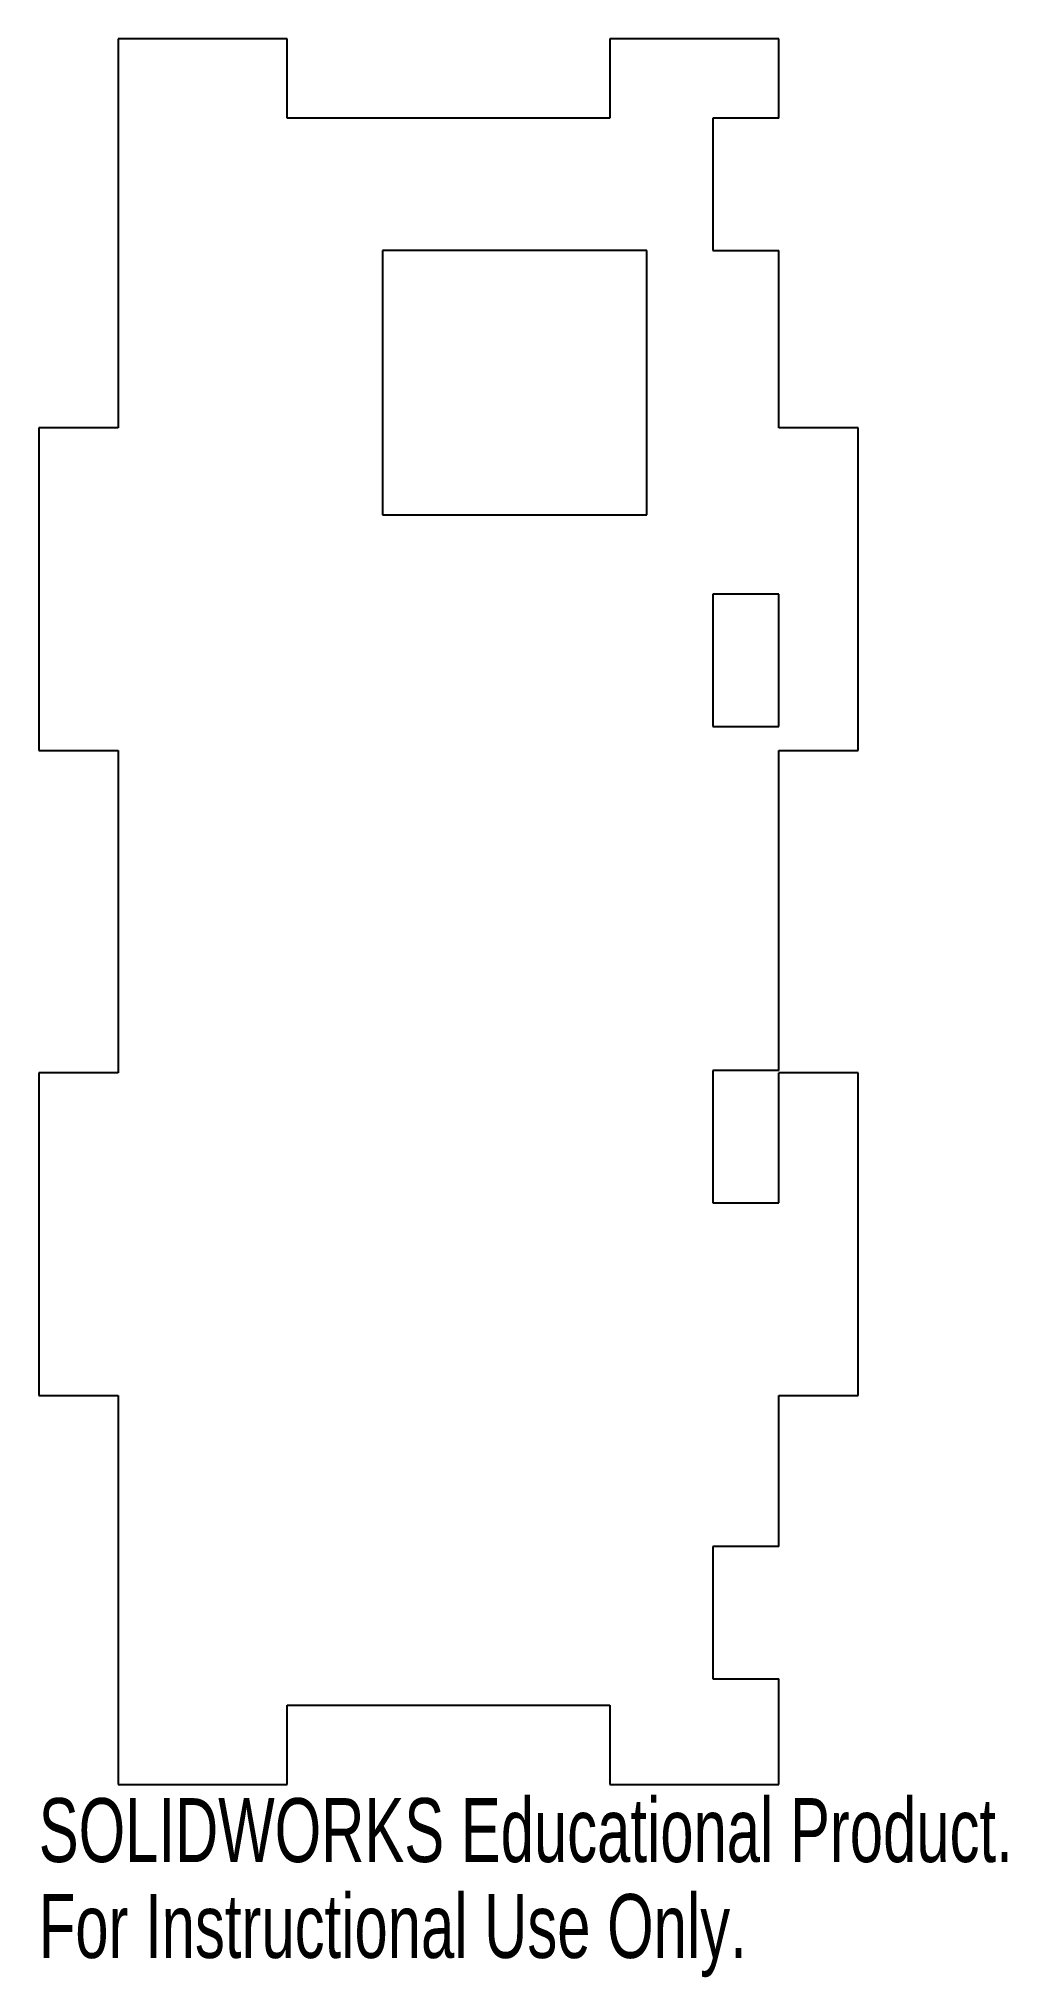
# Model space of a CAD drawing. Header units: millimetres. Extents: x 115 to 188, y 123 to 270.
import ezdxf

# ---------------------------------------------------------------- set-up
doc = ezdxf.new("R2010")
doc.units = ezdxf.units.MM
doc.styles.add('SLDTEXTSTYLE0', font='TXT', dxfattribs={"width": 0.7})

msp = doc.modelspace()

# ---------------------------------------------------------------- linework, layer by layer
at = {"color": 7, "linetype": 'Continuous', "lineweight": 25}
for p, q in [((133.805, 270), (121, 270)), ((121, 270), (121, 240.585)), ((133.805, 264), (133.805, 270)), ((171, 270), (158.195, 270)), ((158.195, 270), (158.195, 264)), ((171, 264), (171, 270)), ((158.195, 264), (133.805, 264)), ((166, 264), (166, 254)), ((171, 264), (166, 264)), ((141, 254), (141, 234)), ((161, 254), (141, 254)), ((161, 234), (161, 254)), ((166, 254), (171, 254)), ((171, 240.585), (171, 254)), ((121, 240.585), (115, 240.585)), ((115, 240.585), (115, 216.195)), ((177, 240.585), (171, 240.585)), ((177, 216.195), (177, 240.585)), ((141, 234), (161, 234)), ((171, 228), (166, 228)), ((166, 228), (166, 218)), ((171, 218), (171, 228)), ((166, 218), (171, 218)), ((115, 216.195), (121, 216.195)), ((121, 216.195), (121, 191.805)), ((171, 192), (171, 216.195)), ((171, 216.195), (177, 216.195)), ((166, 192), (166, 182)), ((171, 192), (166, 192)), ((121, 191.805), (115, 191.805)), ((115, 191.805), (115, 167.415)), ((177, 191.805), (171, 191.805)), ((171, 182), (171, 191.805)), ((177, 167.415), (177, 191.805)), ((166, 182), (171, 182)), ((115, 167.415), (121, 167.415)), ((121, 167.415), (121, 138)), ((171, 156), (171, 167.415)), ((171, 167.415), (177, 167.415)), ((166, 156), (166, 146)), ((171, 156), (166, 156)), ((166, 146), (171, 146)), ((171, 138), (171, 146)), ((133.805, 138), (133.805, 144)), ((133.805, 144), (158.195, 144)), ((158.195, 144), (158.195, 138)), ((121, 138), (133.805, 138)), ((158.195, 138), (171, 138))]:
    msp.add_line(p, q, dxfattribs=at)

# ---------------------------------------------------------------- texts
at = {"color": 7, "linetype": 'Continuous', "char_height": 4.83362, "attachment_point": 1, "style": 'SLDTEXTSTYLE0'}
for s, insert in [('SOLIDWORKS Educational Product.', (115, 136.98)), ('For Instructional Use Only.', (115, 129.73))]:
    msp.add_mtext(s, dxfattribs=dict(at, insert=insert))

doc.saveas('drawing.dxf')
